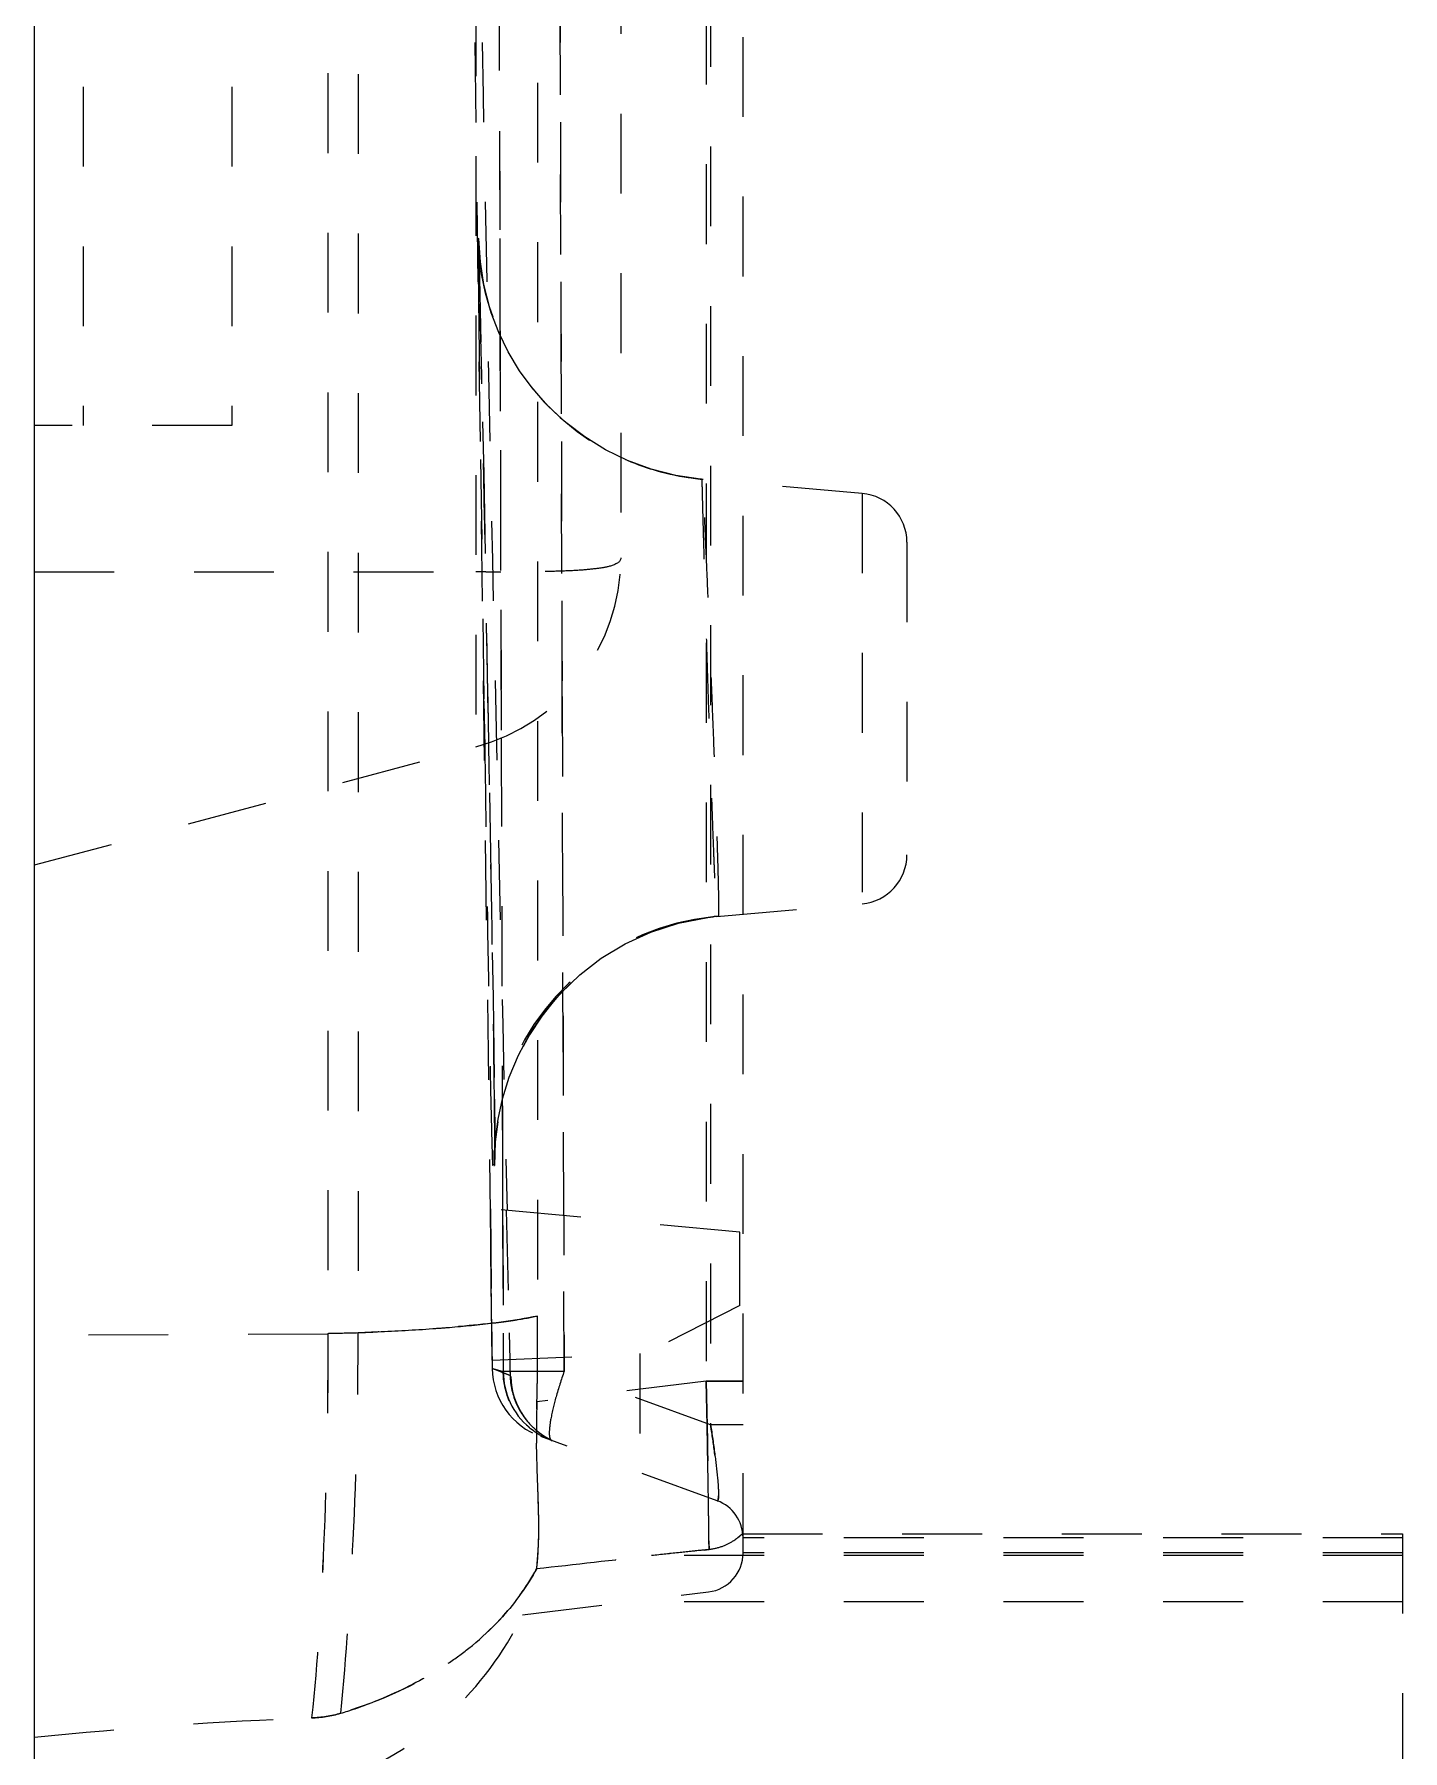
# Model space of a CAD drawing. Header units: millimetres. Extents: x -330 to 1028, y -2979 to 840.
# Drawn here: x 720.72 to 748.72, y -1493.55 to -1458.41 of the extents above; entities that cross this region are included whole.
import ezdxf

# ---------------------------------------------------------------- set-up
doc = ezdxf.new("R2010")
doc.units = ezdxf.units.MM
doc.header["$LTSCALE"] = 16.335
doc.linetypes.add('HIDDEN', pattern=[0.2, 0.1, -0.1])
doc.layers.get('0').update_dxf_attribs({"linetype": 'CONTINUOUS'})
doc.layers.add('DEFAULT_2', color=8, linetype='HIDDEN')

msp = doc.modelspace()

# ---------------------------------------------------------------- linework, layer by layer
at = {"color": 7, "linetype": 'Continuous'}
msp.add_line((720.721, -1583.419), (720.721, -1153.419), dxfattribs=at)
at = {"layer": 'DEFAULT_2', "color": 8, "linetype": 'HIDDEN'}
for p, q in [((735.223, -1489.504), (735.223, -1234.594)), ((734.559, -1245.088), (734.559, -1486.878)), ((734.469, -1245.45), (734.469, -1485.986)), ((726.727, -1246.854), (726.727, -1485.024)), ((727.345, -1246.87), (727.345, -1484.993)), ((731.021, -1247.049), (731.019, -1484.653)), ((729.751, -1428.234), (729.756, -1472.998)), ((732.721, -1443.703), (732.721, -1469.134)), ((721.721, -1446.419), (721.721, -1466.419)), ((724.762, -1446.419), (724.762, -1466.419)), ((729.648, -1452.048), (730.09, -1485.724)), ((731.562, -1485.787), (731.469, -1453.679)), ((730.223, -1453.86), (730.273, -1472.806)), ((730.232, -1457.518), (730.244, -1462.591)), ((729.8, -1462.594), (729.795, -1462.592)), ((729.795, -1462.592), (729.808, -1463.849)), ((729.811, -1462.599), (729.8, -1462.594)), ((729.817, -1462.772), (729.817, -1462.768)), ((729.817, -1462.768), (729.819, -1462.814)), ((729.819, -1462.814), (729.826, -1463.081)), ((730.244, -1462.591), (730.245, -1462.771)), ((730.245, -1462.771), (730.249, -1464.492)), ((729.826, -1463.081), (729.916, -1467.408)), ((729.808, -1463.849), (729.922, -1472.066)), ((730.249, -1464.492), (730.273, -1472.806)), ((724.762, -1466.419), (720.721, -1466.419)), ((729.916, -1467.408), (730.108, -1478.134)), ((737.66, -1467.811), (734.381, -1467.524)), ((737.66, -1467.811), (737.66, -1476.212)), ((738.577, -1468.812), (738.577, -1475.211)), ((720.721, -1469.419), (729.756, -1469.419)), ((729.881, -1469.419), (729.756, -1469.419)), ((729.959, -1469.419), (729.881, -1469.419)), ((731.521, -1471.971), (731.562, -1485.787)), ((729.922, -1472.066), (729.937, -1473.003)), ((730.02, -1472.906), (730.005, -1472.098)), ((720.721, -1475.419), (729.756, -1472.998)), ((730.022, -1473), (730.02, -1472.906)), ((730.273, -1472.806), (730.274, -1472.996)), ((730.274, -1472.996), (730.296, -1480.147)), ((730.274, -1472.996), (730.316, -1485.792)), ((734.724, -1476.469), (734.61, -1476.481)), ((734.687, -1476.472), (737.66, -1476.212)), ((730.108, -1478.134), (730.136, -1480.212)), ((730.136, -1480.212), (730.142, -1480.942)), ((730.296, -1480.147), (730.297, -1480.407)), ((730.297, -1480.407), (730.3, -1481.299)), ((730.3, -1481.299), (730.301, -1481.568)), ((730.126, -1481.568), (730.138, -1481.569)), ((730.301, -1481.568), (730.304, -1482.458)), ((735.155, -1482.934), (730.05, -1482.459)), ((730.081, -1485.005), (730.05, -1482.459)), ((730.07, -1484.009), (730.052, -1482.459)), ((730.052, -1482.459), (730.089, -1485.559)), ((730.304, -1482.458), (730.313, -1485.005)), ((730.375, -1482.489), (730.455, -1485.874)), ((730.375, -1482.489), (730.434, -1484.997)), ((735.155, -1484.439), (735.155, -1482.934)), ((730.082, -1485.005), (730.07, -1484.009)), ((735.155, -1484.439), (733.236, -1485.417)), ((731.019, -1485.252), (731.019, -1484.653)), ((726.727, -1485.024), (720.721, -1485.049)), ((730.089, -1485.559), (730.082, -1485.005)), ((730.313, -1485.005), (730.315, -1485.559)), ((730.434, -1484.997), (730.448, -1485.551)), ((730.088, -1485.559), (733.236, -1485.417)), ((730.315, -1485.559), (730.316, -1485.792)), ((730.448, -1485.551), (730.452, -1485.718)), ((733.109, -1485.423), (733.109, -1487.859)), ((730.09, -1485.726), (730.103, -1485.73)), ((730.09, -1485.726), (730.151, -1485.747)), ((730.455, -1485.874), (730.09, -1485.726)), ((730.103, -1485.73), (730.316, -1485.792)), ((730.151, -1485.747), (730.455, -1485.874)), ((731.562, -1485.787), (730.316, -1485.792)), ((730.452, -1485.718), (730.455, -1485.874)), ((734.469, -1485.986), (731.005, -1486.412)), ((734.559, -1486.878), (731.562, -1485.787)), ((735.223, -1485.987), (734.469, -1485.986)), ((735.223, -1486.878), (734.559, -1486.878)), ((734.694, -1488.436), (731.082, -1487.121)), ((734.519, -1488.741), (734.514, -1488.386)), ((735.215, -1489.109), (748.721, -1489.109)), ((735.215, -1489.109), (735.223, -1489.196)), ((748.721, -1489.109), (748.721, -1563.419)), ((734.429, -1489.444), (734.527, -1489.434)), ((748.721, -1489.196), (735.223, -1489.196)), ((748.721, -1489.504), (735.223, -1489.504)), ((748.721, -1489.559), (733.352, -1489.559)), ((730.713, -1490.769), (734.517, -1490.302)), ((748.721, -1490.504), (732.872, -1490.504))]:
    msp.add_line(p, q, dxfattribs=at)
for points in [[(734.397, -1467.525), (733.845, -1467.446), (733.342, -1467.317), (732.861, -1467.14), (732.407, -1466.918), (731.983, -1466.656), (731.594, -1466.359), (731.24, -1466.03), (730.925, -1465.676), (730.651, -1465.301), (730.416, -1464.912), (730.223, -1464.514), (730.07, -1464.112), (729.954, -1463.712), (729.874, -1463.318), (729.832, -1462.981), (729.819, -1462.812), (729.817, -1462.772)], [(730.142, -1481.299), (730.142, -1481.301), (730.146, -1481.215), (730.163, -1480.979), (730.211, -1480.623), (730.3, -1480.209), (730.438, -1479.763), (730.626, -1479.314), (730.863, -1478.874), (731.151, -1478.448), (731.492, -1478.043), (731.883, -1477.668), (732.323, -1477.329), (732.809, -1477.035), (733.338, -1476.793), (733.904, -1476.61), (734.502, -1476.493), (734.612, -1476.48)], [(730.142, -1480.942), (730.143, -1481.22), (730.143, -1481.291), (730.142, -1481.299)]]:
    msp.add_lwpolyline(points, dxfattribs=at)
for centre, radius, start, end in [((5933.891, -1359.019), 5204.962, 181.024072, 181.359285), ((734.836, -1462.518), 5.026, 180.8837, 264.9652), ((-2792.401, -1537.015), 3523.004, 1.055828, 1.18998), ((737.572, -1468.812), 1.005, 0, 85), ((728.721, -1469.134), 4, 285, 0), ((729.85, -1323.86), 145.559, 270.04281, 270.16486), ((737.572, -1475.211), 1.005, 275, 0), ((735.166, -1481.479), 5.03, 96.3525, 181.0368), ((735.121, -1481.478), 5.024, 95.9028, 163.2339), ((735.116, -1481.378), 4.925, 94.9891, 95.8853), ((624, -1481.55), 106.144, 0.21888, 0.669), ((735.073, -1481.48), 4.973, 177.4779, 180.9958), ((728.288, -1469.595), 15.31, 276.8805, 277.7054), ((675.611, -1485.272), 55.409, 359.4138, 0.02), ((731.598, -1485.705), 1.507, 180.8157, 250), ((731.823, -1485.787), 1.507, 180.1938, 229.8007), ((731.956, -1485.856), 1.488, 181.3744, 249.9956), ((703.884, -1485.561), 27.134, 358.2036, 359.4141), ((357.995, -1494.461), 376.569, 1.14141, 1.28959), ((748.158, -1486.949), 17.162, 178.205, 180.2332), ((751.824, -1486.953), 20.827, 180.1811, 180.4722), ((419.511, -1493.261), 315.041, 0.9755, 1.1461), ((710.413, -1490.675), 24.442, 8.7156, 8.9374), ((713.007, -1490.295), 21.821, 7.3081, 8.7606), ((753.254, -1486.941), 22.258, 180.4729, 180.8091), ((489.994, -1492.064), 244.548, 0.86181, 0.97622), ((734.419, -1489.192), 0.804, 0, 70), ((616.574, -1490.359), 117.957, 0.44899, 0.78596), ((743.8, -1582.241), 93.269, 95.70575, 96.43137), ((743.757, -1581.859), 92.885, 96.06921, 96.43188), ((743.839, -1582.62), 93.65, 95.76688, 96.06964), ((734.419, -1489.504), 0.804, 277, 0), ((726.524, -1487.383), 5.099, 324.1744, 331.4017)]:
    msp.add_arc(centre, radius, start, end, dxfattribs=at)
msp.add_ellipse((751.594, -1483.851), major_axis=(262.701, 29.876), ratio=0.013688, start_param=-1.650827, end_param=-1.641849, dxfattribs=at)
for points in [[(731.469, -1453.679), (731.482, -1459.776), (731.505, -1465.874), (731.521, -1471.971)], [(731.005, -1486.412), (731.023, -1485.826), (731.019, -1485.239), (731.019, -1484.653)], [(730.441, -1486.387), (730.36, -1486.201), (730.317, -1485.995), (730.316, -1485.792)], [(730.455, -1485.874), (730.46, -1486.073), (730.507, -1486.276), (730.589, -1486.458)], [(730.589, -1486.458), (730.67, -1486.639), (730.79, -1486.806), (730.936, -1486.941)], [(731.308, -1487.203), (731.117, -1487.134), (730.938, -1487.023), (730.79, -1486.885)], [(720.721, -1493.278), (722.607, -1493.086), (724.499, -1492.945), (726.393, -1492.882)], [(726.991, -1492.786), (726.798, -1492.843), (726.595, -1492.876), (726.393, -1492.882)], [(726.393, -1492.882), (726.595, -1492.876), (726.798, -1492.843), (726.991, -1492.786)]]:
    msp.add_open_spline(points, degree=3, dxfattribs=at)
for points, knots in [([(729.82, -1462.849), (729.819, -1462.813), (729.816, -1462.752), (729.818, -1462.67), (729.808, -1462.629), (729.816, -1462.601), (729.811, -1462.599)], [0, 0, 0, 0, 0.434107, 0.746099, 0.935021, 1, 1, 1, 1]), ([(729.843, -1463.851), (729.841, -1463.744), (729.834, -1463.411), (729.826, -1463.077), (729.82, -1462.849)], [0, 0, 0, 0, 0.318266, 1, 1, 1, 1]), ([(734.398, -1467.525), (734.258, -1467.513), (733.677, -1467.437), (733.109, -1467.26), (732.707, -1467.071)], [0, 0, 0, 0, 0.240553, 1, 1, 1, 1]), ([(734.381, -1467.524), (734.379, -1467.524), (734.383, -1467.536), (734.379, -1467.548), (734.382, -1467.578), (734.382, -1467.635), (734.385, -1467.735), (734.388, -1467.883), (734.393, -1468.07), (734.399, -1468.295), (734.406, -1468.555), (734.418, -1468.966), (734.435, -1469.55), (734.457, -1470.315), (734.482, -1471.145), (734.509, -1472.006), (734.537, -1472.866), (734.565, -1473.694), (734.592, -1474.457), (734.614, -1475.039), (734.63, -1475.448), (734.641, -1475.707), (734.652, -1475.93), (734.661, -1476.116), (734.669, -1476.263), (734.675, -1476.362), (734.68, -1476.418), (734.681, -1476.448), (734.685, -1476.461), (734.685, -1476.472), (734.687, -1476.472)], [0, 0, 0, 0, 0.00063, 0.002507, 0.005609, 0.009912, 0.022031, 0.038677, 0.059662, 0.084798, 0.113899, 0.146777, 0.222763, 0.309497, 0.403372, 0.500776, 0.598109, 0.691795, 0.778268, 0.853959, 0.886691, 0.915652, 0.94066, 0.961529, 0.978078, 0.990124, 0.9944, 0.997484, 0.999353, 1, 1, 1, 1]), ([(734.724, -1476.469), (734.726, -1476.469), (734.726, -1476.457), (734.729, -1476.444), (734.729, -1476.414), (734.73, -1476.357), (734.729, -1476.258), (734.728, -1476.111), (734.724, -1475.924), (734.719, -1475.701), (734.712, -1475.442), (734.7, -1475.032), (734.681, -1474.451), (734.655, -1473.688), (734.624, -1472.861), (734.591, -1472.002), (734.557, -1471.142), (734.524, -1470.314), (734.492, -1469.55), (734.467, -1468.967), (734.449, -1468.556), (734.438, -1468.296), (734.428, -1468.072), (734.419, -1467.885), (734.411, -1467.737), (734.407, -1467.637), (734.402, -1467.58), (734.402, -1467.55), (734.398, -1467.537), (734.399, -1467.525), (734.397, -1467.525)], [0, 0, 0, 0, 0.000686, 0.002584, 0.005692, 0.009991, 0.022076, 0.038658, 0.059554, 0.084582, 0.113558, 0.146298, 0.221988, 0.308436, 0.402075, 0.499341, 0.59666, 0.690446, 0.777106, 0.853046, 0.885917, 0.915022, 0.940171, 0.961176, 0.977849, 0.990001, 0.994323, 0.997445, 0.999343, 1, 1, 1, 1]), ([(732.721, -1469.132), (732.721, -1469.221), (732.497, -1469.316), (732.229, -1469.354), (731.868, -1469.389), (731.436, -1469.407), (730.72, -1469.42), (730.153, -1469.419), (729.756, -1469.419)], [0, 0, 0, 0, 0.088473, 0.175519, 0.292814, 0.437961, 0.607274, 1, 1, 1, 1]), ([(729.937, -1473.003), (729.948, -1473.737), (729.986, -1476.174), (730.026, -1478.612), (730.063, -1480.314)], [0, 0, 0, 0, 0.301454, 1, 1, 1, 1]), ([(730.137, -1480.311), (730.132, -1479.862), (730.101, -1477.425), (730.058, -1474.988), (730.022, -1473)], [0, 0, 0, 0, 0.184255, 1, 1, 1, 1]), ([(730.063, -1480.314), (730.067, -1480.494), (730.073, -1480.746), (730.081, -1481.057), (730.086, -1481.234), (730.09, -1481.372), (730.093, -1481.464), (730.096, -1481.517), (730.097, -1481.543), (730.1, -1481.556), (730.099, -1481.566), (730.1, -1481.566)], [0, 0, 0, 0, 0.431236, 0.603125, 0.744839, 0.85569, 0.935327, 0.963359, 0.983492, 0.995701, 1, 1, 1, 1]), ([(730.138, -1481.569), (730.141, -1481.569), (730.139, -1481.555), (730.142, -1481.54), (730.142, -1481.504), (730.144, -1481.434), (730.144, -1481.312), (730.144, -1481.206), (730.144, -1481.145)], [0, 0, 0, 0, 0.016147, 0.063489, 0.142126, 0.25194, 0.564526, 1, 1, 1, 1]), ([(731.019, -1484.653), (730.526, -1484.757), (729.3, -1484.895), (728.072, -1484.964), (727.345, -1484.994)], [0, 0, 0, 0, 0.409084, 1, 1, 1, 1]), ([(727.345, -1484.994), (727.478, -1484.988), (727.988, -1484.966), (728.496, -1484.938), (728.872, -1484.911)], [0, 0, 0, 0, 0.261582, 1, 1, 1, 1]), ([(728.872, -1484.911), (728.986, -1484.903), (729.403, -1484.871), (729.82, -1484.832), (730.122, -1484.795)], [0, 0, 0, 0, 0.272372, 1, 1, 1, 1]), ([(730.341, -1484.767), (730.405, -1484.759), (730.631, -1484.726), (730.857, -1484.687), (731.019, -1484.653)], [0, 0, 0, 0, 0.279742, 1, 1, 1, 1]), ([(726.727, -1485.008), (726.729, -1486.461), (726.681, -1489.089), (726.518, -1491.714), (726.394, -1492.882)], [0, 0, 0, 0, 0.552924, 1, 1, 1, 1]), ([(726.727, -1485.008), (726.733, -1486.461), (726.678, -1489.089), (726.519, -1491.714), (726.394, -1492.882)], [0, 0, 0, 0, 0.552926, 1, 1, 1, 1]), ([(726.727, -1485.008), (726.78, -1485.006), (726.986, -1485.002), (727.192, -1484.998), (727.345, -1484.993)], [0, 0, 0, 0, 0.256104, 1, 1, 1, 1]), ([(726.991, -1492.786), (727.108, -1491.605), (727.284, -1489.009), (727.348, -1486.407), (727.345, -1484.994)], [0, 0, 0, 0, 0.456472, 1, 1, 1, 1]), ([(731.562, -1485.787), (731.501, -1485.959), (731.398, -1486.281), (731.292, -1486.709), (731.252, -1486.999), (731.263, -1487.15), (731.291, -1487.197), (731.308, -1487.203)], [0, 0, 0, 0, 0.37374, 0.68806, 0.90161, 0.963634, 1, 1, 1, 1]), ([(734.469, -1485.986), (734.566, -1485.987), (734.707, -1485.988), (734.886, -1485.987), (734.999, -1485.988), (735.088, -1485.986), (735.162, -1485.99), (735.193, -1485.983), (735.223, -1485.991), (735.223, -1485.986)], [0, 0, 0, 0, 0.387179, 0.559989, 0.710595, 0.83373, 0.924917, 0.980949, 1, 1, 1, 1]), ([(734.469, -1485.986), (734.476, -1486.316), (734.5, -1487.465), (734.521, -1488.615), (734.527, -1489.434)], [0, 0, 0, 0, 0.286921, 1, 1, 1, 1]), ([(731, -1489.824), (731.062, -1489.322), (731.026, -1488.179), (730.984, -1487.043), (731.005, -1486.412)], [0, 0, 0, 0, 0.444489, 1, 1, 1, 1]), ([(734.559, -1486.878), (734.59, -1487.077), (734.644, -1487.444), (734.694, -1487.883), (734.719, -1488.161), (734.718, -1488.313), (734.723, -1488.382), (734.704, -1488.439), (734.694, -1488.436)], [0, 0, 0, 0, 0.38367, 0.71021, 0.834044, 0.925232, 0.980621, 1, 1, 1, 1]), ([(731.029, -1488.313), (731.026, -1488.228), (731.014, -1487.876), (731.002, -1487.523), (730.998, -1487.256)], [0, 0, 0, 0, 0.241125, 1, 1, 1, 1]), ([(731, -1489.824), (731.014, -1489.716), (731.057, -1489.214), (731.042, -1488.708), (731.029, -1488.313)], [0, 0, 0, 0, 0.215591, 1, 1, 1, 1]), ([(734.694, -1488.436), (734.704, -1488.439), (734.723, -1488.385), (734.719, -1488.358), (734.72, -1488.331)], [0, 0, 0, 0, 0.260611, 1, 1, 1, 1]), ([(735.215, -1489.109), (735.209, -1489.109), (735.192, -1489.127), (735.158, -1489.156), (735.103, -1489.205), (734.988, -1489.286), (734.798, -1489.383), (734.622, -1489.425), (734.527, -1489.434)], [0, 0, 0, 0, 0.025818, 0.085298, 0.180312, 0.30718, 0.631326, 1, 1, 1, 1]), ([(735.134, -1489.178), (735.14, -1489.172), (735.161, -1489.154), (735.181, -1489.136), (735.195, -1489.123)], [0, 0, 0, 0, 0.318719, 1, 1, 1, 1]), ([(735.223, -1489.196), (735.223, -1489.178), (735.223, -1489.151), (735.224, -1489.121), (735.22, -1489.113)], [0, 0, 0, 0, 0.661161, 1, 1, 1, 1]), ([(731, -1489.824), (730.807, -1490.178), (730.324, -1490.855), (729.371, -1491.687), (728.243, -1492.342), (727.418, -1492.659), (726.991, -1492.786)], [0, 0, 0, 0, 0.236872, 0.483202, 0.738251, 1, 1, 1, 1]), ([(729.191, -1491.762), (729.335, -1491.665), (729.882, -1491.267), (730.363, -1490.776), (730.658, -1490.368)], [0, 0, 0, 0, 0.256361, 1, 1, 1, 1]), ([(726.821, -1494.218), (727.749, -1493.878), (729.284, -1492.965), (730.326, -1491.56), (730.713, -1490.769)], [0, 0, 0, 0, 0.518483, 1, 1, 1, 1]), ([(726.991, -1492.786), (727.189, -1492.727), (727.957, -1492.468), (728.69, -1492.1), (729.191, -1491.762)], [0, 0, 0, 0, 0.254484, 1, 1, 1, 1])]:
    msp.add_open_spline(points, degree=3, knots=knots, dxfattribs=at)

doc.saveas('drawing.dxf')
